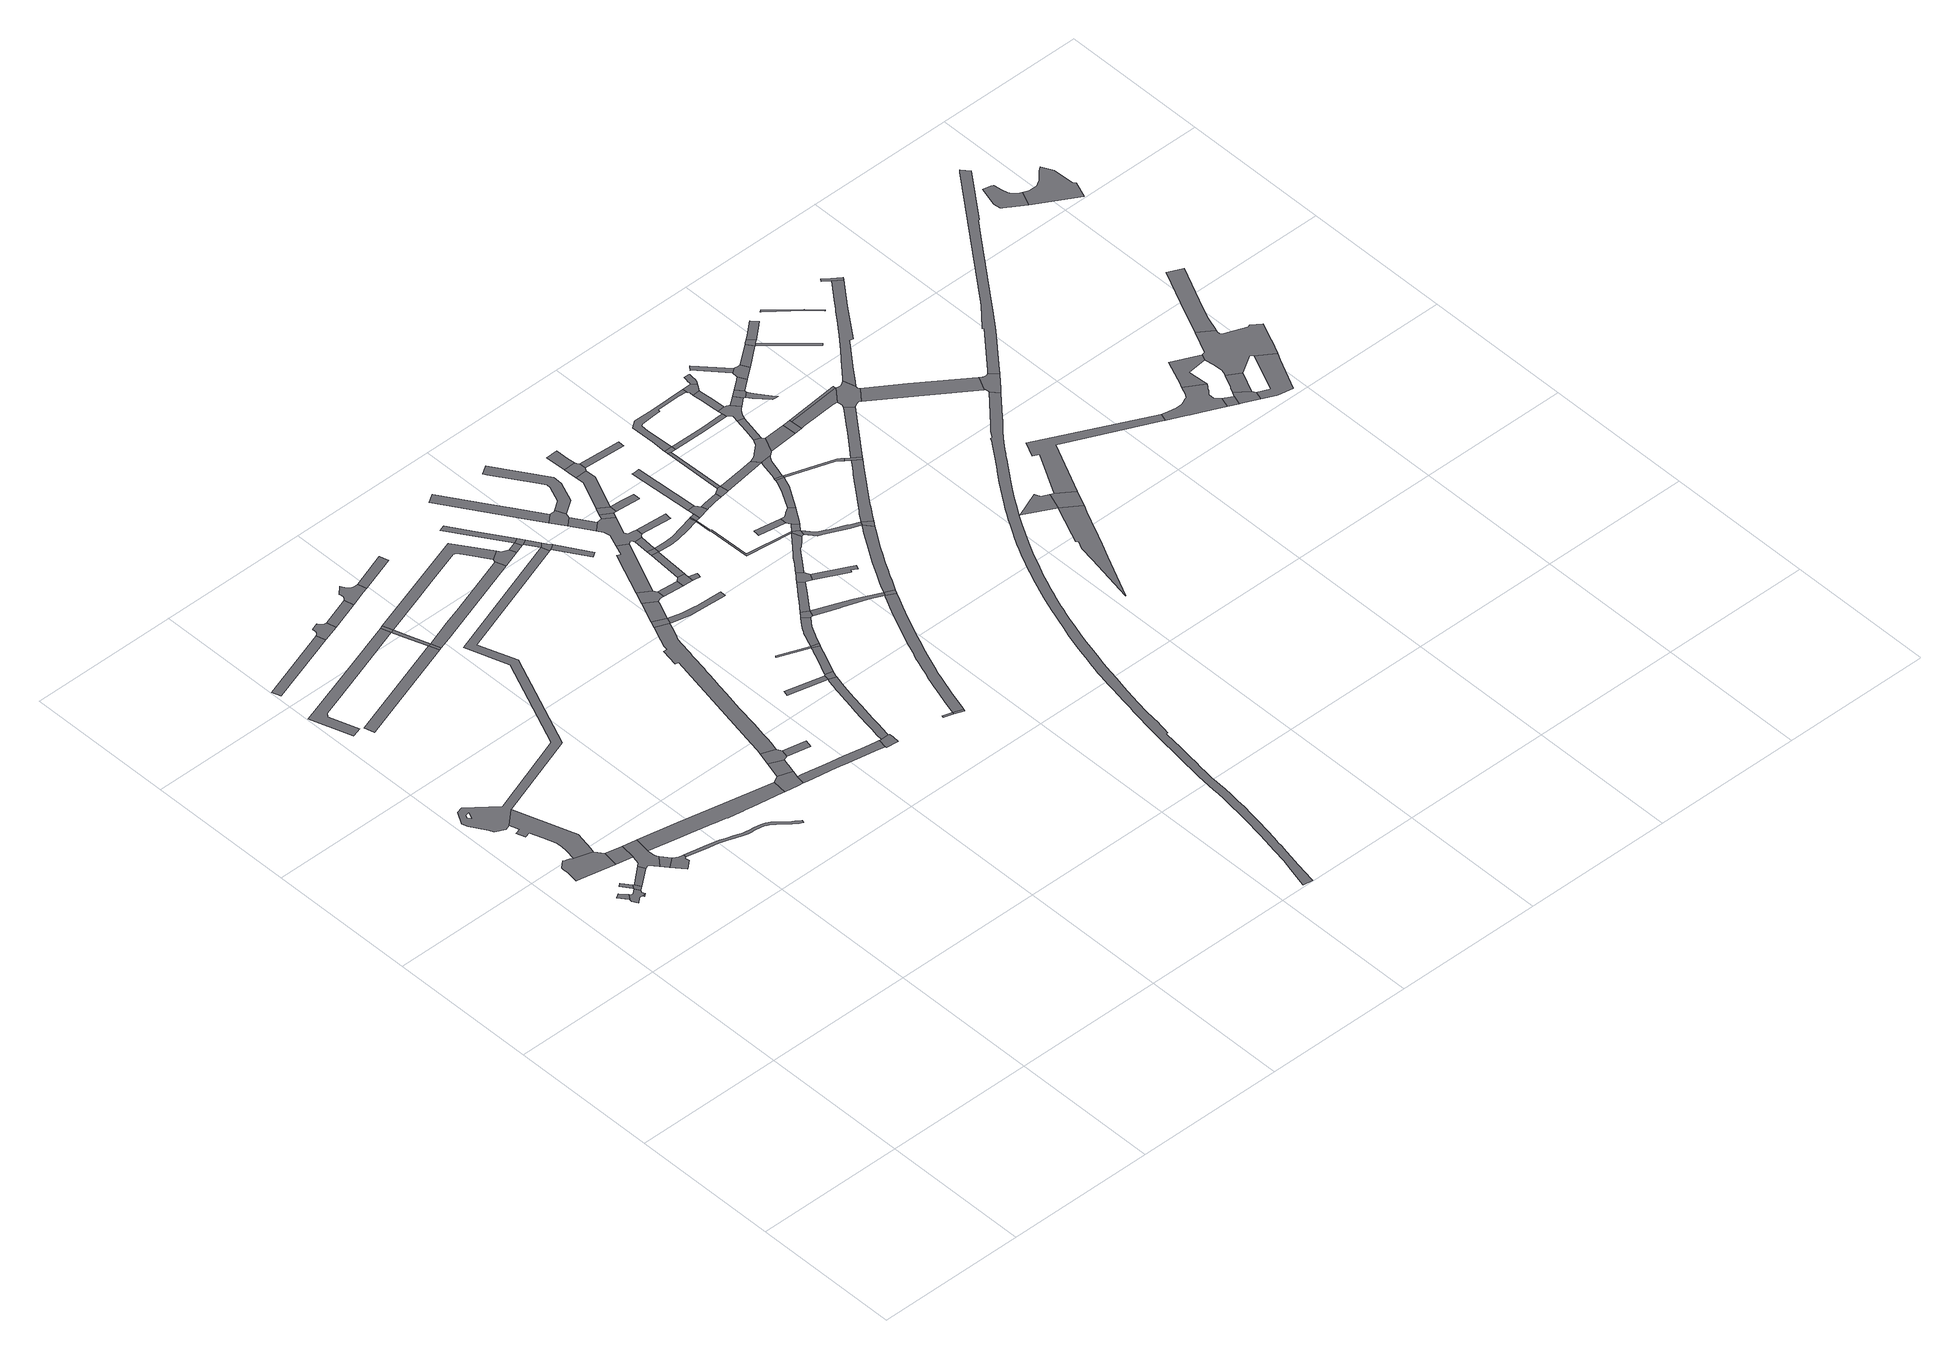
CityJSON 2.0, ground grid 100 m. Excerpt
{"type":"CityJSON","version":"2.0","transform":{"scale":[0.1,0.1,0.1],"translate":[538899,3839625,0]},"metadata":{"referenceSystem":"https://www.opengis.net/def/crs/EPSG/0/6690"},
"CityObjects":{
"road1":{"type":"Road","geometry":[{"type":"MultiSurface","lod":"1","boundaries":[[[0,1,2,3]]]}]},
"road2":{"type":"Road","geometry":[{"type":"MultiSurface","lod":"1","boundaries":[[[4,5,6,3,2,7,8,9,10,11,12,13,14]]]}]},
"road3":{"type":"Road","geometry":[{"type":"MultiSurface","lod":"1","boundaries":[[[15,12,11]]]}]},
"road4":{"type":"Road","geometry":[{"type":"MultiSurface","lod":"1","boundaries":[[[16,17,18,19]]]}]},
"road5":{"type":"Road","geometry":[{"type":"MultiSurface","lod":"1","boundaries":[[[19,18,4,14,20,21]]]}]},
"road6":{"type":"Road","geometry":[{"type":"MultiSurface","lod":"1","boundaries":[[[22,23,24,25,26,27,28,29,30,31,32,33,34,35,36,37]]]}]},
"road7":{"type":"Road","attributes":{"RoadStructureAttribute.sectionType":"1"},"geometry":[{"type":"MultiSurface","lod":"1","boundaries":[[[38,39,21,20,40]]]}]},
"road8":{"type":"Road","geometry":[{"type":"MultiSurface","lod":"1","boundaries":[[[41,42,43,44,45,46,47,48,49,50,51,52,53,37,36]]]}]},
"road9":{"type":"Road","attributes":{"RoadStructureAttribute.sectionType":"1"},"geometry":[{"type":"MultiSurface","lod":"1","boundaries":[[[35,34,54,55]]]}]},
"road10":{"type":"Road","geometry":[{"type":"MultiSurface","lod":"1","boundaries":[[[55,54,56,38,40,57,58,59,60,61,62,63,64]]]}]},
"road11":{"type":"Road","attributes":{"RoadStructureAttribute.sectionType":"1"},"geometry":[{"type":"MultiSurface","lod":"1","boundaries":[[[59,58,65,66]]]}]},
"road12":{"type":"Road","geometry":[{"type":"MultiSurface","lod":"1","boundaries":[[[67,68,66,65,69,70,71,72,73,74]]]}]},
"road13":{"type":"Road","attributes":{"RoadStructureAttribute.sectionType":"1"},"geometry":[{"type":"MultiSurface","lod":"1","boundaries":[[[75,76,77,78,79]]]}]},
"road14":{"type":"Road","attributes":{"RoadStructureAttribute.sectionType":"1"},"geometry":[{"type":"MultiSurface","lod":"1","boundaries":[[[80,81,82,83,84,85,86,87,88,89,90,91,92,93,94,95,96,97,98,74,73,99,100,101,102,103,104,105,106,107,108,109,110,111,112,113,114,115,116,117,118]]]}]},
"road15":{"type":"Road","geometry":[{"type":"MultiSurface","lod":"1","boundaries":[[[119,120,121,122,123,124,125,126,127,128,129]]]}]},
"road16":{"type":"Road","attributes":{"RoadStructureAttribute.sectionType":"1"},"geometry":[{"type":"MultiSurface","lod":"1","boundaries":[[[130,131,64,63,132,133,134,135,136,137,138,139,140,141,142,143,144,145]]]}]},
"road17":{"type":"Road","geometry":[{"type":"MultiSurface","lod":"1","boundaries":[[[146,147,148,149,150,151]]]}]},
"road18":{"type":"Road","geometry":[{"type":"MultiSurface","lod":"1","boundaries":[[[152,153,154,155,156,157,158,159,75,79,160,161]]]}]},
"road19":{"type":"Road","attributes":{"RoadStructureAttribute.sectionType":"1"},"geometry":[{"type":"MultiSurface","lod":"1","boundaries":[[[162,163,45,44,164,165,166,167,168,169,170,171,172,173,174,175,176,177],[178,179,180,181,182,183,184,185,186,187]]]}]},
"road20":{"type":"Road","attributes":{"RoadStructureAttribute.sectionType":"1"},"geometry":[{"type":"MultiSurface","lod":"1","boundaries":[[[188,161,160,189,190]]]}]},
"road21":{"type":"Road","geometry":[{"type":"MultiSurface","lod":"1","boundaries":[[[191,119,129,192]]]}]},
"road22":{"type":"Road","geometry":[{"type":"MultiSurface","lod":"1","boundaries":[[[193,192,129,194,146,195]]]}]},
"road23":{"type":"Road","geometry":[{"type":"MultiSurface","lod":"1","boundaries":[[[195,146,151,196]]]}]},
"road24":{"type":"Road","geometry":[{"type":"MultiSurface","lod":"1","boundaries":[[[197,145,144,198,199,200,201,202,203]]]}]},
"road25":{"type":"Road","attributes":{"RoadStructureAttribute.sectionType":"1"},"geometry":[{"type":"MultiSurface","lod":"1","boundaries":[[[204,197,203,205,206,207,208,209,210,211]]]}]},
"road26":{"type":"Road","geometry":[{"type":"MultiSurface","lod":"1","boundaries":[[[212,213,214,215,216,217,218,219,220,188,190,221,222,223]]]}]},
"road27":{"type":"Road","geometry":[{"type":"MultiSurface","lod":"1","boundaries":[[[224,204,211,225,226,227]]]}]},
"road28":{"type":"Road","geometry":[{"type":"MultiSurface","lod":"1","boundaries":[[[228,229,226,225]]]}]},
"road29":{"type":"Road","attributes":{"RoadStructureAttribute.sectionType":"1"},"geometry":[{"type":"MultiSurface","lod":"1","boundaries":[[[230,231,232,233,234,235,236,237,200,199,238,239,240,241,242,243,244,245,246,247,248]]]}]},
"road30":{"type":"Road","attributes":{"RoadStructureAttribute.sectionType":"1"},"geometry":[{"type":"MultiSurface","lod":"1","boundaries":[[[249,223,222,250]]]}]},
"road31":{"type":"Road","geometry":[{"type":"MultiSurface","lod":"1","boundaries":[[[251,252,253,195,196,254,255,256]]]}]},
"road32":{"type":"Road","geometry":[{"type":"MultiSurface","lod":"1","boundaries":[[[257,258,259,260,191,192,261,262,263,264,265,266,267]]]}]},
"road33":{"type":"Road","attributes":{"RoadStructureAttribute.sectionType":"1"},"geometry":[{"type":"MultiSurface","lod":"1","boundaries":[[[268,269,270,271,272,273,274,275,276,277,224,227,278,279,280,281,282,283,284,285,286,287,288,289,290,291,292,293,294,295,296,297,298,299,300,301,302,303,304,305,306,307,308,309]]]}]},
"road34":{"type":"Road","geometry":[{"type":"MultiSurface","lod":"1","boundaries":[[[248,247,310,311,312,313,314,315,316]]]}]},
"road35":{"type":"Road","attributes":{"RoadStructureAttribute.sectionType":"1"},"geometry":[{"type":"MultiSurface","lod":"1","boundaries":[[[317,318,319,320,321,322,323,324,325,326,327,328,329,330,331,332,333,316,315,334,335,336,337,338,339,340,341,342,343,344]]]}]},
"road36":{"type":"Road","attributes":{"RoadStructureAttribute.sectionType":"1"},"geometry":[{"type":"MultiSurface","lod":"1","boundaries":[[[345,346,347,348,349]]]}]},
"road37":{"type":"Road","geometry":[{"type":"MultiSurface","lod":"1","boundaries":[[[350,268,309,351,352]]]}]},
"road38":{"type":"Road","geometry":[{"type":"MultiSurface","lod":"1","boundaries":[[[353,267,266,251,256,354,355]]]}]},
"road39":{"type":"Road","attributes":{"RoadStructureAttribute.sectionType":"1"},"geometry":[{"type":"MultiSurface","lod":"1","boundaries":[[[356,357,350,352,358,359,360,361]]]}]},
"road40":{"type":"Road","geometry":[{"type":"MultiSurface","lod":"1","boundaries":[[[362,363,349,348,317,344,364,365,366]]]}]},
"road41":{"type":"Road","geometry":[{"type":"MultiSurface","lod":"1","boundaries":[[[367,368,369,370,371,372]]]}]},
"road42":{"type":"Road","geometry":[{"type":"MultiSurface","lod":"1","boundaries":[[[371,355,354,373]]]}]},
"road43":{"type":"Road","geometry":[{"type":"MultiSurface","lod":"1","boundaries":[[[374,356,361,375,376,377,378,379,380]]]}]},
"road44":{"type":"Road","geometry":[{"type":"MultiSurface","lod":"1","boundaries":[[[381,382,383,384,385]]]}]},
"road45":{"type":"Road","geometry":[{"type":"MultiSurface","lod":"1","boundaries":[[[386,387,388,389,390]]]}]},
"road46":{"type":"Road","geometry":[{"type":"MultiSurface","lod":"1","boundaries":[[[372,371,373,391,392]]]}]},
"road47":{"type":"Road","attributes":{"RoadStructureAttribute.sectionType":"1"},"geometry":[{"type":"MultiSurface","lod":"1","boundaries":[[[389,393,394,395,396,397,398,399,362,366,400,401,402,403]]]}]},
"road48":{"type":"Road","geometry":[{"type":"MultiSurface","lod":"1","boundaries":[[[404,392,391,405,168,406]]]}]},
"road49":{"type":"Road","attributes":{"RoadStructureAttribute.sectionType":"1"},"geometry":[{"type":"MultiSurface","lod":"1","boundaries":[[[407,408,409,410,411,412,413,414,415,416,352,351]]]}]},
"road50":{"type":"Road","geometry":[{"type":"MultiSurface","lod":"1","boundaries":[[[385,384,417,418]]]}]},
"road51":{"type":"Road","geometry":[{"type":"MultiSurface","lod":"1","boundaries":[[[419,406,168,167,420,421]]]}]},
"road52":{"type":"Road","geometry":[{"type":"MultiSurface","lod":"1","boundaries":[[[422,423,421,420]]]}]},
"road53":{"type":"Road","attributes":{"RoadStructureAttribute.sectionType":"1"},"geometry":[{"type":"MultiSurface","lod":"1","boundaries":[[[378,377,424,425]]]}]},
"road54":{"type":"Road","geometry":[{"type":"MultiSurface","lod":"1","boundaries":[[[390,389,403,426]]]}]},
"road55":{"type":"Road","attributes":{"RoadStructureAttribute.sectionType":"1"},"geometry":[{"type":"MultiSurface","lod":"1","boundaries":[[[427,428,429,430,374,380,431]]]}]},
"road56":{"type":"Road","attributes":{"RoadStructureAttribute.sectionType":"1"},"geometry":[{"type":"MultiSurface","lod":"1","boundaries":[[[432,433,434,435,436,437,438,439,440,441]]]}]},
"road57":{"type":"Road","attributes":{"RoadStructureAttribute.sectionType":"1"},"geometry":[{"type":"MultiSurface","lod":"1","boundaries":[[[442,443,444,445,446,447,448,449,390,426,450,451,452,453,454,455,456]]]}]},
"road58":{"type":"Road","attributes":{"RoadStructureAttribute.sectionType":"1"},"geometry":[{"type":"MultiSurface","lod":"1","boundaries":[[[457,425,424,458,459,460,461]]]}]},
"road59":{"type":"Road","geometry":[{"type":"MultiSurface","lod":"1","boundaries":[[[462,463,464,465,466,467,468,460,459]]]}]},
"road60":{"type":"Road","attributes":{"RoadStructureAttribute.sectionType":"1"},"geometry":[{"type":"MultiSurface","lod":"1","boundaries":[[[469,457,461,470,471]]]}]},
"road61":{"type":"Road","geometry":[{"type":"MultiSurface","lod":"1","boundaries":[[[472,473,441,440,474,475,476]]]}]},
"road62":{"type":"Road","geometry":[{"type":"MultiSurface","lod":"1","boundaries":[[[477,478,442,456,479,480,481]]]}]},
"road63":{"type":"Road","attributes":{"RoadStructureAttribute.sectionType":"1"},"geometry":[{"type":"MultiSurface","lod":"1","boundaries":[[[475,474,482,483]]]}]},
"road64":{"type":"Road","geometry":[{"type":"MultiSurface","lod":"1","boundaries":[[[484,469,471,485]]]}]},
"road65":{"type":"Road","attributes":{"RoadStructureAttribute.sectionType":"1"},"geometry":[{"type":"MultiSurface","lod":"1","boundaries":[[[486,484,485,487,488,489]]]}]},
"road66":{"type":"Road","geometry":[{"type":"MultiSurface","lod":"1","boundaries":[[[490,483,482,491,492,427,431,493,494,486,489,495,496,497,498,499,500,501,502,503]]]}]},
"road67":{"type":"Road","attributes":{"RoadStructureAttribute.sectionType":"1"},"geometry":[{"type":"MultiSurface","lod":"1","boundaries":[[[504,505,506,507,508,509,510,511,512,513,514,515,516,517,518,519,520,521,522,523,524,525,526,527,528,529,530,531,385,418,532,533,534,535,536,537,538,539,540,541,542,543,544,545,546,547,548,549,550,551,552,553,554]]]}]},
"road68":{"type":"Road","attributes":{"RoadStructureAttribute.sectionType":"1"},"geometry":[{"type":"MultiSurface","lod":"1","boundaries":[[[555,556,557,558,559,560,477,481,561,562,563,564,565]]]}]},
"road69":{"type":"Road","attributes":{"RoadStructureAttribute.sectionType":"1"},"geometry":[{"type":"MultiSurface","lod":"1","boundaries":[[[566,490,503,567]]]}]},
"road70":{"type":"Road","attributes":{"RoadStructureAttribute.sectionType":"1"},"geometry":[{"type":"MultiSurface","lod":"1","boundaries":[[[568,569,570,571,572,573,574,575,576,577,578,472,476]]]}]},
"road71":{"type":"Road","geometry":[{"type":"MultiSurface","lod":"1","boundaries":[[[579,566,567,580,581]]]}]},
"road72":{"type":"Road","attributes":{"RoadStructureAttribute.sectionType":"1"},"geometry":[{"type":"MultiSurface","lod":"1","boundaries":[[[582,583,584,585,586,587,485,471,588,589,590,591,592,593,594]]]}]},
"road73":{"type":"Road","attributes":{"RoadStructureAttribute.sectionType":"1"},"geometry":[{"type":"MultiSurface","lod":"1","boundaries":[[[595,596,597,481,480,598,599,600,601,602,603,504,604]]]}]},
"road74":{"type":"Road","geometry":[{"type":"MultiSurface","lod":"1","boundaries":[[[605,606,607,499,498]]]}]},
"road75":{"type":"Road","geometry":[{"type":"MultiSurface","lod":"1","boundaries":[[[608,609,610,555,565,611,612,613,614]]]}]},
"road76":{"type":"Road","attributes":{"RoadStructureAttribute.sectionType":"1"},"geometry":[{"type":"MultiSurface","lod":"1","boundaries":[[[615,616,617,618,619,620,579,581]]]}]},
"road77":{"type":"Road","geometry":[{"type":"MultiSurface","lod":"1","boundaries":[[[621,622,623,624,625,626,581,580]]]}]},
"road78":{"type":"Road","geometry":[{"type":"MultiSurface","lod":"1","boundaries":[[[627,582,594,628]]]}]},
"road79":{"type":"Road","attributes":{"RoadStructureAttribute.sectionType":"1"},"geometry":[{"type":"MultiSurface","lod":"1","boundaries":[[[629,630,627,628,631,632]]]}]},
"road80":{"type":"Road","geometry":[{"type":"MultiSurface","lod":"1","boundaries":[[[633,634,635,636,619,618,637,638,639]]]}]},
"road81":{"type":"Road","attributes":{"RoadStructureAttribute.sectionType":"1"},"geometry":[{"type":"MultiSurface","lod":"1","boundaries":[[[640,641,642,643,644,645,646,647,613,612]]]}]},
"road82":{"type":"Road","geometry":[{"type":"MultiSurface","lod":"1","boundaries":[[[604,504,554,648]]]}]},
"road83":{"type":"Road","attributes":{"RoadStructureAttribute.sectionType":"1"},"geometry":[{"type":"MultiSurface","lod":"1","boundaries":[[[649,650,651,635,634]]]}]},
"road84":{"type":"Road","attributes":{"RoadStructureAttribute.sectionType":"1"},"geometry":[{"type":"MultiSurface","lod":"1","boundaries":[[[652,653,654,655,656,657,658,608,614,659,660,661,662,663,664,665,666]]]}]},
"road85":{"type":"Road","geometry":[{"type":"MultiSurface","lod":"1","boundaries":[[[667,668,629,632,669,670]]]}]},
"road86":{"type":"Road","attributes":{"RoadStructureAttribute.sectionType":"1"},"geometry":[{"type":"MultiSurface","lod":"1","boundaries":[[[671,672,673,674,628,594,675,676,677,652,678]]]}]},
"road87":{"type":"Road","attributes":{"RoadStructureAttribute.sectionType":"1"},"geometry":[{"type":"MultiSurface","lod":"1","boundaries":[[[679,680,681,668,667]]]}]},
"road88":{"type":"Road","geometry":[{"type":"MultiSurface","lod":"1","boundaries":[[[682,683,684,685,686,687]]]}]},
"road89":{"type":"Road","attributes":{"RoadStructureAttribute.sectionType":"1"},"geometry":[{"type":"MultiSurface","lod":"1","boundaries":[[[688,689,690,691,670,669,692,693,694,695]]]}]},
"road90":{"type":"Road","attributes":{"RoadStructureAttribute.sectionType":"1"},"geometry":[{"type":"MultiSurface","lod":"1","boundaries":[[[696,697,698,639,638]]]}]},
"road91":{"type":"Road","geometry":[{"type":"MultiSurface","lod":"1","boundaries":[[[678,652,666,699,700,701]]]}]},
"road92":{"type":"Road","attributes":{"RoadStructureAttribute.sectionType":"1"},"geometry":[{"type":"MultiSurface","lod":"1","boundaries":[[[702,678,701,703]]]}]},
"road93":{"type":"Road","attributes":{"RoadStructureAttribute.sectionType":"1"},"geometry":[{"type":"MultiSurface","lod":"1","boundaries":[[[704,705,706,707,708,709,710,711,712,713,714,715,716,717,718,604,648,719,720,721,722,723,724,725,726,727,728,729]]]}]},
"road94":{"type":"Road","geometry":[{"type":"MultiSurface","lod":"1","boundaries":[[[730,731,732,733,688,695,734,735]]]}]},
"road95":{"type":"Road","geometry":[{"type":"MultiSurface","lod":"1","boundaries":[[[736,737,738,739,687,686,702,703,740,741,742,743]]]}]},
"road96":{"type":"Road","attributes":{"RoadStructureAttribute.sectionType":"1"},"geometry":[{"type":"MultiSurface","lod":"1","boundaries":[[[744,745,746,747,748,749,750,751,701,700,752,753,754,755,704,756]]]}]},
"road97":{"type":"Road","attributes":{"RoadStructureAttribute.sectionType":"1"},"geometry":[{"type":"MultiSurface","lod":"1","boundaries":[[[757,758,731,730,759]]]}]},
"road98":{"type":"Road","geometry":[{"type":"MultiSurface","lod":"1","boundaries":[[[760,757,759,761,762]]]}]},
"road99":{"type":"Road","attributes":{"RoadStructureAttribute.sectionType":"1"},"geometry":[{"type":"MultiSurface","lod":"1","boundaries":[[[763,764,765,736,743,766,767,768,769]]]}]},
"road100":{"type":"Road","attributes":{"RoadStructureAttribute.sectionType":"1"},"geometry":[{"type":"MultiSurface","lod":"1","boundaries":[[[770,771,772,773,774,775,776,777,778,779,780,781,782,783,784,785,786,787,788,789,790,791,792,793,794,795,796,797,798,799,800,801,802,803,804,805,806,807,808,809,810,811,812,813,814,815,816,817,818,819,820,821,822,823,824,825,826,827,828,829,830,831,832,833,834,835,836,837,838,839,840,841,842,843,844,845,846,847,848,849,850,851,852,853,854,855,856,857,858,859,860,861,862,863,864,865,866,867,868,869,870,871,872,873,874,875,876,877,878,879,880,881,882,883,884,885,886,887,888,889,890,891,892,893,894,895,896,897,898,899,900,901,902,903,904,905,906,907,908,909,910,911,912,913,914,915,916,917,918,919,920,921,922,923,924,925,926,927,928,929,930,931,932,933,934]]]}]},
"road101":{"type":"Road","attributes":{"RoadStructureAttribute.sectionType":"1"},"geometry":[{"type":"MultiSurface","lod":"1","boundaries":[[[935,936,937,730,735,938]]]}]},
"road102":{"type":"Road","geometry":[{"type":"MultiSurface","lod":"1","boundaries":[[[756,704,729,939,940]]]}]},
"road103":{"type":"Road","geometry":[{"type":"MultiSurface","lod":"1","boundaries":[[[941,763,769,942]]]}]},
"road104":{"type":"Road","attributes":{"RoadStructureAttribute.sectionType":"1"},"geometry":[{"type":"MultiSurface","lod":"1","boundaries":[[[943,944,945,946,947,948,949,950,951,938,952,953,954,941,942]]]}]},
"road105":{"type":"Road","attributes":{"RoadStructureAttribute.sectionType":"1"},"geometry":[{"type":"MultiSurface","lod":"1","boundaries":[[[955,956,762,761,957,958]]]}]},
"road106":{"type":"Road","attributes":{"RoadStructureAttribute.sectionType":"1"},"geometry":[{"type":"MultiSurface","lod":"1","boundaries":[[[959,960,961,962,963,760,762,964,965,966,967,968,969,970,971,972,973]]]}]},
"road107":{"type":"Road","geometry":[{"type":"MultiSurface","lod":"1","boundaries":[[[974,975,976,977,978,979,980,981,935,938,951,982,983,984,985]]]}]},
"road108":{"type":"Road","attributes":{"RoadStructureAttribute.sectionType":"1"},"geometry":[{"type":"MultiSurface","lod":"1","boundaries":[[[986,987,988,989,990,991,992,993,994,940,939,995,996,997,998,999,1000]]]}]},
"road109":{"type":"Road","attributes":{"RoadStructureAttribute.sectionType":"1"},"geometry":[{"type":"MultiSurface","lod":"1","boundaries":[[[1001,1002,1003,942,769,1004,1005,1006,1007]]]}]},
"road110":{"type":"Road","attributes":{"RoadStructureAttribute.sectionType":"1"},"geometry":[{"type":"MultiSurface","lod":"1","boundaries":[[[1008,1009,974,985,1010,1011]]]}]},
"road111":{"type":"Road","attributes":{"RoadStructureAttribute.sectionType":"1"},"geometry":[{"type":"MultiSurface","lod":"1","boundaries":[[[1012,984,983,1013]]]}]},
"road112":{"type":"Road","geometry":[{"type":"MultiSurface","lod":"1","boundaries":[[[1014,1015,1016,1017,1018,955,958,1019,1020,1021,1022,1008,1011,1023,1024,1025,1026,1027,1028,1029,1030]]]}]},
"road113":{"type":"Road","geometry":[{"type":"MultiSurface","lod":"1","boundaries":[[[1007,1006,1031,986,1000,1032,1033]]]}]},
"road114":{"type":"Road","attributes":{"RoadStructureAttribute.sectionType":"1"},"geometry":[{"type":"MultiSurface","lod":"1","boundaries":[[[1034,1035,1036,1037,1038,1017,1016]]]}]},
"road115":{"type":"Road","geometry":[{"type":"MultiSurface","lod":"1","boundaries":[[[1039,959,973,1040,1041,1042,1036,1035,1043,1044]]]}]},
"road116":{"type":"Road","geometry":[{"type":"MultiSurface","lod":"1","boundaries":[[[1045,1012,1013,1046,1047]]]}]},
"road117":{"type":"Road","attributes":{"RoadStructureAttribute.sectionType":"1"},"geometry":[{"type":"MultiSurface","lod":"1","boundaries":[[[1048,1049,1050,1051,1052,1053,1054,1055,1056,1057,1058,1059,1060,1061]]]}]},
"road118":{"type":"Road","attributes":{"RoadStructureAttribute.sectionType":"1"},"geometry":[{"type":"MultiSurface","lod":"1","boundaries":[[[1062,1030,1029,1063,1064]]]}]},
"road119":{"type":"Road","attributes":{"RoadStructureAttribute.sectionType":"1"},"geometry":[{"type":"MultiSurface","lod":"1","boundaries":[[[1065,1066,1067,1068,1069,1070,1039,1044,1071,1072,1073,1074,1075,1076]]]}]},
"road120":{"type":"Road","geometry":[{"type":"MultiSurface","lod":"1","boundaries":[[[1077,1078,1062,1064,1079,1080,1081]]]}]},
"road121":{"type":"Road","attributes":{"RoadStructureAttribute.sectionType":"1"},"geometry":[{"type":"MultiSurface","lod":"1","boundaries":[[[1082,1083,1084,1048,1085]]]}]},
"road122":{"type":"Road","geometry":[{"type":"MultiSurface","lod":"1","boundaries":[[[1086,1087,1088,1089,1090,1091,1092,1093,1080,1079]]]}]},
"road123":{"type":"Road","attributes":{"RoadStructureAttribute.sectionType":"1"},"geometry":[{"type":"MultiSurface","lod":"1","boundaries":[[[1094,1095,1096,1097,1098,1099,1100,1033,1032,1101]]]}]},
"road124":{"type":"Road","attributes":{"RoadStructureAttribute.sectionType":"1"},"geometry":[{"type":"MultiSurface","lod":"1","boundaries":[[[1102,1103,1077,1081,1104,1105]]]}]},
"road125":{"type":"Road","attributes":{"RoadStructureAttribute.sectionType":"1"},"geometry":[{"type":"MultiSurface","lod":"1","boundaries":[[[1106,1107,1108,1109,1110]]]}]},
"road126":{"type":"Road","attributes":{"RoadStructureAttribute.sectionType":"7"},"geometry":[{"type":"MultiSurface","lod":"1","boundaries":[[[1111,1112,1047,1046,1113,1114,1115,1116,1117,1118,1119]]]}]},
"road127":{"type":"Road","geometry":[{"type":"MultiSurface","lod":"1","boundaries":[[[1120,1121,1122,1045,1047]]]}]},
"road128":{"type":"Road","geometry":[{"type":"MultiSurface","lod":"1","boundaries":[[[1123,1124,1125,1110,1109,1126,1102,1105,1127,1128,1129]]]}]},
"road129":{"type":"Road","geometry":[{"type":"MultiSurface","lod":"1","boundaries":[[[1085,1048,1061,1130,1131]]]}]},
"road130":{"type":"Road","attributes":{"RoadStructureAttribute.sectionType":"1"},"geometry":[{"type":"MultiSurface","lod":"1","boundaries":[[[1132,1129,1128,1133,1134,1135]]]}]},
"road131":{"type":"Road","geometry":[{"type":"MultiSurface","lod":"1","boundaries":[[[1136,1137,1138,1139,1140,1111,1119,1141,1142,1143,1144,1145,1146,1094,1101,1147,1148,1149,1150,1151,1152,1153,1154,1155,1156,1157,1158,1159,1160,1161]]]}]},
"road132":{"type":"Road","geometry":[{"type":"MultiSurface","lod":"1","boundaries":[[[1162,1163,1164,1132,1135,1165,1166,1167,1168]]]}]},
"road133":{"type":"Road","attributes":{"RoadStructureAttribute.sectionType":"1"},"geometry":[{"type":"MultiSurface","lod":"1","boundaries":[[[1169,1170,1162,1168,1171,1172]]]}]},
"road134":{"type":"Road","attributes":{"RoadStructureAttribute.sectionType":"1"},"geometry":[{"type":"MultiSurface","lod":"1","boundaries":[[[1173,1174,1166,1165]]]}]},
"road135":{"type":"Road","attributes":{"RoadStructureAttribute.sectionType":"7"},"geometry":[{"type":"MultiSurface","lod":"1","boundaries":[[[1175,1176,1177,1155,1154,1178,1179,1180,1181]]]}]},
"road136":{"type":"Road","attributes":{"RoadStructureAttribute.sectionType":"1"},"geometry":[{"type":"MultiSurface","lod":"1","boundaries":[[[1182,1183,1184,1131,1130,1185,1186,1187,1188]]]}]},
"road137":{"type":"Road","attributes":{"RoadStructureAttribute.sectionType":"1"},"geometry":[{"type":"MultiSurface","lod":"1","boundaries":[[[1189,1190,1191,1192,1193,1194,1195,1196,1197,1198,1199,1200,1201,1202,1203,1204,1205,1136,1161,1206,1207,1208,1209,1210,1211,1212,1213,1214]]]}]},
"road138":{"type":"Road","attributes":{"RoadStructureAttribute.sectionType":"1"},"geometry":[{"type":"MultiSurface","lod":"1","boundaries":[[[1215,1216,1217,1218,1219,1220,1221,1222,1223]]]}]},
"road139":{"type":"Road","geometry":[{"type":"MultiSurface","lod":"1","boundaries":[[[1224,1225,1226,1227,1181,1180,1228,1229,1230,1231,770,934,1232,1233,1234,1235]]]}]},
"road140":{"type":"Road","geometry":[{"type":"MultiSurface","lod":"1","boundaries":[[[1236,1237,1238,1189,1214,1239,1240]]]}]},
"road141":{"type":"Road","geometry":[{"type":"MultiSurface","lod":"1","boundaries":[[[1241,1242,1243,1244,1245,1246,1247,1248,1249,1188,1187,1250,1251,1252,1253,1254,1255,1256,1257,1258,1259,1260,1261,1262,1263]]]}]},
"road142":{"type":"Road","attributes":{"RoadStructureAttribute.sectionType":"1"},"geometry":[{"type":"MultiSurface","lod":"1","boundaries":[[[1254,1253,1264,1265]]]}]},
"road143":{"type":"Road","geometry":[{"type":"MultiSurface","lod":"1","boundaries":[[[1266,1265,1264,1267,1268,1269,1270]]]}]},
"road144":{"type":"Road","attributes":{"RoadStructureAttribute.sectionType":"1"},"geometry":[{"type":"MultiSurface","lod":"1","boundaries":[[[1271,1272,1273,1274,1275,1241,1263,1276,1277,1278,1279,1280]]]}]},
"road145":{"type":"Road","attributes":{"RoadStructureAttribute.sectionType":"1"},"geometry":[{"type":"MultiSurface","lod":"1","boundaries":[[[1281,1282,1283,1284,1266,1270,1285,1286,1287]]]}]},
"road146":{"type":"Road","attributes":{"RoadStructureAttribute.sectionType":"1"},"geometry":[{"type":"MultiSurface","lod":"1","boundaries":[[[1288,1289,1290,1291,1292,1293,1294,1295,1296,1235,1234,1297,1298,1299,1300,1301,1302,1303,1304,1305]]]}]},
"road147":{"type":"Road","attributes":{"RoadStructureAttribute.sectionType":"1"},"geometry":[{"type":"MultiSurface","lod":"1","boundaries":[[[1306,1307,1308,1309,1310,1269,1268,1311,1312,1313,1314,1315]]]}]},
"road148":{"type":"Road","geometry":[{"type":"MultiSurface","lod":"1","boundaries":[[[1316,1317,1318,1280,1279,1319,1320,1321,1322,1323,1281,1287,1324,1325,1326,1306,1315,1327,1328,1329,1330,1331,1332,1333,1334,1335,1336,1337]]]}]},
"road149":{"type":"Road","attributes":{"RoadStructureAttribute.sectionType":"1"},"geometry":[{"type":"MultiSurface","lod":"1","boundaries":[[[1338,1339,1316,1337,1340,1341,1342,1343,1344]]]}]},
"road150":{"type":"Road","geometry":[{"type":"MultiSurface","lod":"1","boundaries":[[[1345,1346,1347,1348,1349,1350,1351,1352,1353,1354,1355,1356,1357,1358,1359,1360,1361,1362,1363]]]}]},
"road151":{"type":"Road","geometry":[{"type":"MultiSurface","lod":"1","boundaries":[[[1364,1365,1366,1367,1368,1369,1370,1371,1363,1362,1372,1373,1374,1375]]]}]}
},
"vertices":[
[299,2603,0],[272,2588,0],[318,2528,0],[340,2559,0],
[395,2575,0],[362,2549,0],[347,2551,0],[313,2508,0],[333,2472,0],[360,2494,0],[373,2501,0],[388,2497,0],[413,2504,0],[405,2522,0],[412,2539,0],
[395,2487,0],
[366,2661,0],[346,2645,0],[393,2582,0],[411,2603,0],
[440,2561,0],[420,2597,0],
[298,3002,0],[279,3008,0],[263,3010,0],[257,3019,0],[215,2979,0],[211,2965,0],[211,2947,0],[213,2931,0],[201,2847,0],[220,2843,0],[223,2842,0],[231,2840,0],[456,2794,0],[471,2900,0],[436,2955,0],[316,2989,0],
[534,2695,0],[428,2604,0],[559,2653,0],
[443,2986,0],[471,3118,0],[443,3198,0],[336,3528,0],[237,3438,0],[258,3375,0],[222,3364,0],[242,3305,0],[277,3317,0],[305,3231,0],[331,3151,0],[336,3110,0],[332,3063,0],
[571,2771,0],[585,2877,0],
[558,2716,0],[584,2661,0],[625,2611,0],[679,2675,0],[672,2687,0],[667,2702,0],[665,2721,0],[665,2751,0],[680,2859,0],
[662,2565,0],[724,2616,0],
[761,2594,0],[745,2600,0],[727,2486,0],[782,2531,0],[777,2552,0],[777,2561,0],[787,2567,0],[791,2586,0],
[512,5325,0],[8,5157,0],[28,5097,0],[398,5219,0],[527,5262,0],
[1455,2349,0],[1440,2361,0],[1427,2371,0],[1358,2429,0],[1336,2447,0],[1309,2462,0],[1290,2469,0],[1266,2475,0],[1230,2481,0],[1204,2483,0],[1179,2486,0],[1172,2488,0],[1145,2495,0],[1140,2497,0],[1107,2509,0],[1057,2525,0],[1021,2538,0],[985,2546,0],[942,2556,0],[938,2536,0],[1004,2521,0],[1016,2519,0],[1051,2506,0],[1101,2490,0],[1139,2476,0],[1166,2469,0],[1175,2466,0],[1203,2463,0],[1227,2461,0],[1262,2455,0],[1284,2450,0],[1301,2444,0],[1324,2430,0],[1345,2414,0],[1414,2356,0],[1436,2339,0],[1444,2332,0],[1467,2320,0],[1473,2339,0],
[820,5123,0],[443,4998,0],[105,4886,0],[9,4854,0],[101,4576,0],[167,4598,0],[103,4793,0],[119,4817,0],[253,4861,0],[467,4932,0],[842,5057,0],
[1247,2743,0],[949,2805,0],[875,2706,0],[941,2692,0],[1100,2660,0],[1101,2660,0],[1170,2646,0],[1169,2644,0],[1184,2639,0],[1227,2632,0],[1286,2622,0],[1298,2620,0],[1344,2612,0],[1552,2580,0],[1563,2578,0],[1573,2674,0],
[918,4829,0],[461,4676,0],[191,4586,0],[206,4517,0],[433,4593,0],[940,4763,0],
[614,5366,0],[600,5372,0],[590,5382,0],[582,5396,0],[533,5377,0],[534,5361,0],[532,5349,0],[524,5334,0],[642,5301,0],[628,5365,0],
[137,3456,0],[201,3426,0],[920,3731,0],[1207,4401,0],[1123,4652,0],[1954,4937,0],[1936,4989,0],[1053,4686,0],[1148,4403,0],[879,3775,0],[318,3580,0],[139,3727,0],[99,3714,0],[49,3630,0],[63,3591,0],[125,3485,0],[127,3637,0],[121,3624,0],[108,3646,0],[110,3650,0],[112,3654,0],[116,3664,0],[128,3667,0],[137,3669,0],[141,3669,0],[129,3642,0],
[826,5430,0],[659,5307,0],[841,5368,0],
[839,5129,0],[861,5063,0],
[899,4949,0],[880,4942,0],[937,4836,0],
[959,4769,0],
[1619,2701,0],[1657,2564,0],[1688,2560,0],[1699,2621,0],[1702,2629,0],[1706,2643,0],[1714,2669,0],
[1649,2810,0],[1724,2710,0],[1726,2717,0],[1731,2735,0],[1732,2737,0],[1733,2742,0],[1735,2749,0],[1741,2772,0],
[954,5473,0],[940,5475,0],[926,5482,0],[902,5510,0],[887,5533,0],[840,5488,0],[844,5471,0],[843,5454,0],[838,5441,0],[952,5406,0],[986,5417,0],[973,5477,0],
[1674,2901,0],[1771,2784,0],[1783,2833,0],[1766,2864,0],
[1927,2752,0],[1936,2801,0],
[2227,2524,0],[2178,2533,0],[2126,2543,0],[2008,2564,0],[1892,2586,0],[1821,2598,0],[1805,2601,0],[1731,2616,0],[1714,2555,0],[1758,2547,0],[1809,2540,0],[1872,2528,0],[1931,2517,0],[1988,2507,0],[2046,2496,0],[2098,2486,0],[2165,2474,0],[2231,2461,0],[2241,2521,0],
[1218,5560,0],[1237,5500,0],
[1668,5081,0],[1252,4941,0],[1122,4898,0],[1041,4797,0],[1248,4866,0],[1690,5014,0],
[1640,5280,0],[1578,5374,0],[1308,5285,0],[1084,5211,0],[1147,5158,0],[1289,5205,0],[1536,5287,0],[1556,5281,0],[1579,5246,0],[1673,5104,0],[1732,5143,0],
[1952,4072,0],[1907,3970,0],[1887,3924,0],[1880,3889,0],[1856,3892,0],[1834,3772,0],[1855,3767,0],[1753,3268,0],[1697,2999,0],[1684,2936,0],[1768,2872,0],[1784,2930,0],[1789,2961,0],[1797,3000,0],[1805,3040,0],[1818,3104,0],[1847,3256,0],[1861,3325,0],[1868,3353,0],[1878,3405,0],[1889,3459,0],[1899,3506,0],[1901,3514,0],[1915,3582,0],[1919,3606,0],[1925,3631,0],[1937,3687,0],[1937,3689,0],[1945,3725,0],[1950,3754,0],[1953,3767,0],[1955,3775,0],[1964,3819,0],[1968,3842,0],[1974,3871,0],[1980,3904,0],[1981,3906,0],[1991,3927,0],[2010,3970,0],[2034,4027,0],[2034,4029,0],[2037,4035,0],
[2232,2451,0],[2316,2444,0],[2318,2489,0],[2319,2505,0],[2320,2518,0],[2310,2521,0],[2258,2519,0],
[2377,3087,0],[2370,3067,0],[2361,3038,0],[2358,3028,0],[2353,3005,0],[2350,2994,0],[2346,2973,0],[2338,2935,0],[2329,2894,0],[2318,2845,0],[2307,2786,0],[2296,2733,0],[2285,2676,0],[2274,2620,0],[2263,2565,0],[2260,2548,0],[2259,2538,0],[2311,2528,0],[2321,2583,0],[2330,2626,0],[2340,2675,0],[2350,2727,0],[2364,2797,0],[2379,2875,0],[2397,2956,0],[2408,3006,0],[2412,3024,0],[2424,3070,0],
[2126,3184,0],[2121,3167,0],[2117,3151,0],[2375,3088,0],[2381,3121,0],
[1971,4116,0],[2041,4034,0],[2057,4078,0],
[1748,5118,0],[1809,5054,0],[1794,5099,0],
[2035,4263,0],[2021,4232,0],[2061,4088,0],[2064,4094,0],[2111,4202,0],[2115,4211,0],
[2392,3129,0],[2384,3123,0],[2426,3077,0],[2435,3100,0],[2443,3117,0],
[1756,5344,0],[1657,5497,0],[1618,5484,0],[1721,5325,0],[1854,5119,0],[1888,5140,0],
[1869,5075,0],
[2073,4350,0],[2116,4212,0],[2141,4224,0],[2165,4222,0],[2168,4273,0],[2159,4288,0],[2154,4298,0],
[2641,2427,0],[2639,2421,0],[2637,2415,0],[2699,2397,0],[2703,2409,0],
[2291,3430,0],[2288,3426,0],[2286,3422,0],[2485,3342,0],[2490,3352,0],
[1880,5078,0],[1914,5099,0],
[2482,3335,0],[2480,3328,0],[2473,3313,0],[2444,3247,0],[2417,3188,0],[2399,3147,0],[2394,3134,0],[2460,3155,0],[2489,3221,0],[2512,3273,0],[2533,3321,0],
[1932,5070,0],[1917,5019,0],[1965,5018,0],
[2175,4004,0],[2227,4001,0],[2420,3989,0],[2425,3989,0],[2426,4009,0],[2427,4029,0],[2419,4029,0],[2255,4037,0],[2231,4040,0],[2149,4051,0],
[2762,2371,0],[2765,2383,0],
[1982,4991,0],[1966,4942,0],[2000,4963,0],
[2097,4732,0],[2131,4754,0],
[2305,4211,0],[2308,4261,0],
[2540,3338,0],
[2255,4711,0],[2227,4640,0],[2203,4649,0],[2191,4619,0],[2321,4673,0],
[2032,5355,0],[2021,5372,0],[1964,5460,0],[1788,5731,0],[1730,5693,0],[1903,5426,0],[1995,5283,0],[2012,5257,0],[2108,5108,0],[2160,5157,0],
[2609,3563,0],[2590,3537,0],[2559,3496,0],[2550,3483,0],[2545,3472,0],[2536,3459,0],[2526,3436,0],[2503,3385,0],[2556,3375,0],[2572,3406,0],[2587,3432,0],[2597,3452,0],[2608,3470,0],[2625,3493,0],[2653,3529,0],
[2330,4283,0],[2344,4208,0],[2374,4206,0],[2378,4247,0],[2380,4278,0],
[2376,4206,0],[2389,4204,0],[2427,4199,0],[2431,4216,0],[2435,4233,0],[2434,4233,0],[2386,4245,0],
[2347,4516,0],[2396,4511,0],[2397,4511,0],
[2201,5161,0],[2191,5155,0],[2168,5016,0],[2220,5065,0],[2230,5096,0],
[2637,3598,0],[2621,3577,0],[2659,3529,0],[2669,3529,0],[2685,3571,0],
[2259,4877,0],[2310,4926,0],
[2349,4552,0],[2400,4546,0],
[2357,4661,0],[2400,4549,0],[2400,4554,0],[2408,4661,0],
[2347,4928,0],[2284,4838,0],[2290,4798,0],[2342,4686,0],[2353,4668,0],[2409,4665,0],[2409,4667,0],[2411,4668,0],[2428,4684,0],[2431,4729,0],[2415,4731,0],[2373,4735,0],[2359,4760,0],[2414,4884,0],
[3083,3373,0],[3080,3367,0],[3074,3356,0],[3062,3332,0],[3039,3287,0],[3022,3252,0],[2994,3195,0],[2978,3162,0],[2958,3115,0],[2939,3074,0],[2916,3019,0],[2912,3011,0],[2902,2987,0],[2894,2967,0],[2878,2927,0],[2868,2901,0],[2857,2877,0],[2841,2833,0],[2825,2792,0],[2810,2746,0],[2793,2701,0],[2779,2658,0],[2776,2647,0],[2759,2596,0],[2746,2555,0],[2732,2509,0],[2723,2477,0],[2711,2437,0],[2773,2408,0],[2788,2462,0],[2806,2522,0],[2819,2560,0],[2836,2614,0],[2850,2657,0],[2866,2704,0],[2882,2748,0],[2899,2792,0],[2915,2834,0],[2934,2881,0],[2955,2931,0],[2971,2967,0],[2976,2981,0],[2988,3008,0],[2989,3011,0],[3010,3058,0],[3031,3106,0],[3051,3147,0],[3072,3194,0],[3093,3238,0],[3119,3290,0],[3145,3342,0],
[2796,3796,0],[2755,3745,0],[2724,3706,0],[2695,3669,0],[2663,3631,0],[2639,3601,0],[2688,3575,0],[2718,3614,0],[2754,3661,0],[2788,3706,0],[2829,3760,0],
[2362,4963,0],[2430,4919,0],
[2324,5158,0],[2382,5300,0],[2384,5327,0],[2385,5364,0],[2170,5696,0],[2111,5658,0],[2126,5636,0],[2290,5382,0],[2314,5344,0],[2313,5316,0],[2267,5205,0],
[2384,5013,0],[2449,4918,0],[2452,4969,0],
[2714,4593,0],[2617,4568,0],[2542,4550,0],[2497,4545,0],[2493,4545,0],[2490,4545,0],[2491,4505,0],[2492,4504,0],[2494,4505,0],[2547,4508,0],[2642,4528,0],[2706,4545,0],[2722,4549,0],
[3023,3433,0],[2937,3472,0],[2842,3509,0],[2750,3500,0],[2828,3472,0],[2834,3470,0],[2873,3456,0],[2991,3417,0],[3011,3407,0],[3096,3397,0],
[2636,4666,0],[2637,4688,0],[2638,4711,0],
[2842,3853,0],[2827,3835,0],[2811,3815,0],[2840,3763,0],[2871,3747,0],[2892,3789,0],[2878,3825,0],
[2476,5024,0],[2532,5149,0],[2558,5206,0],[2555,5279,0],[2474,5275,0],[2476,5219,0],
[2523,4912,0],[2616,4906,0],[2618,4906,0],[2618,4928,0],[2618,4951,0],[2528,4965,0],
[2722,4595,0],[2729,4551,0],
[2754,4602,0],[2739,4599,0],[2729,4552,0],[2757,4557,0],
[2557,5362,0],[2552,5369,0],[2471,5365,0],[2473,5322,0],[2557,5282,0],[2567,5298,0],[2569,5345,0],
[3071,3647,0],[3078,3643,0],[3083,3653,0],[3086,3658,0],[3123,3638,0],[3129,3652,0],[3135,3666,0],[3092,3688,0],
[3157,3366,0],
[2549,5427,0],[2546,5512,0],[2467,5508,0],
[3053,4111,0],[3052,4110,0],[3041,4098,0],[2939,3979,0],[2922,3958,0],[2889,3913,0],[2861,3878,0],[2880,3828,0],[2932,3896,0],[2978,3957,0],[2997,3980,0],[3006,3990,0],[3010,3986,0],[3052,4030,0],[3074,4053,0],
[2802,4648,0],[2752,4644,0],[2837,4577,0],[2824,4617,0],
[3053,4122,0],[2748,4160,0],[2740,4439,0],[2733,4442,0],[2725,4437,0],[2730,4434,0],[2736,4147,0],[3061,4121,0],
[2779,5083,0],[2754,5082,0],[2728,5081,0],
[2908,4266,0],[2907,4266,0],[2905,4245,0],[2903,4224,0],[3083,4195,0],[3087,4237,0],
[2958,4639,0],[2860,4623,0],[2844,4620,0],[2831,4618,0],[2851,4581,0],[2862,4583,0],[2911,4594,0],[2965,4601,0],
[2850,5283,0],[2851,5305,0],[2852,5328,0],
[3092,4055,0],[3094,4056,0],[3103,4093,0],
[3102,4167,0],[3133,4132,0],
[3386,3887,0],[3382,3881,0],[3374,3870,0],[3350,3834,0],[3326,3796,0],[3305,3761,0],[3281,3725,0],[3252,3677,0],[3221,3625,0],[3198,3585,0],[3181,3555,0],[3164,3524,0],[3139,3479,0],[3118,3440,0],[3098,3401,0],[3169,3389,0],[3194,3434,0],[3218,3477,0],[3237,3512,0],[3258,3549,0],[3276,3581,0],[3306,3632,0],[3335,3681,0],[3370,3735,0],[3400,3782,0],[3432,3831,0],
[3018,4667,0],[2996,4666,0],[2996,4664,0],[2960,4640,0],[3016,4607,0],[3027,4609,0],
[3175,4277,0],[3141,4254,0],[3135,4249,0],[3112,4233,0],[3145,4147,0],[3148,4151,0],[3197,4227,0],[3210,4247,0],
[3334,3939,0],[3325,3944,0],[3241,3982,0],[3216,3993,0],[3211,3996,0],[3173,4013,0],[3162,4018,0],[3154,4029,0],[3110,4036,0],[3143,3994,0],[3171,3981,0],[3320,3913,0],[3398,3911,0],
[2990,5069,0],[2990,4999,0],[3009,5059,0],
[2990,5093,0],[3044,5060,0],[3044,5092,0],
[3282,4488,0],[3277,4470,0],[3241,4393,0],[3267,4341,0],[3302,4400,0],[3328,4464,0],[3333,4474,0],
[4663,4198,0],[4481,3994,0],[4459,3968,0],[4448,3956,0],[4419,3913,0],[4406,3911,0],[4388,3883,0],[4381,3873,0],[4371,3858,0],[4322,3792,0],[4271,3721,0],[4234,3672,0],[4194,3615,0],[4161,3570,0],[4130,3525,0],[4092,3468,0],[4068,3432,0],[4049,3400,0],[4022,3357,0],[4001,3320,0],[3969,3265,0],[3948,3228,0],[3919,3176,0],[3898,3134,0],[3877,3094,0],[3853,3045,0],[3841,3020,0],[3833,3003,0],[3812,2956,0],[3791,2909,0],[3776,2873,0],[3765,2846,0],[3749,2807,0],[3728,2749,0],[3706,2693,0],[3687,2637,0],[3672,2592,0],[3663,2566,0],[3636,2484,0],[3618,2429,0],[3598,2363,0],[3588,2328,0],[3569,2259,0],[3554,2203,0],[3542,2154,0],[3533,2117,0],[3525,2086,0],[3518,2053,0],[3511,2020,0],[3502,1971,0],[3494,1931,0],[3484,1873,0],[3472,1814,0],[3461,1753,0],[3453,1713,0],[3450,1694,0],[3424,1542,0],[3410,1463,0],[3383,1264,0],[3379,1241,0],[3373,1194,0],[3367,1145,0],[3360,1098,0],[3356,1064,0],[3352,1030,0],[3347,975,0],[3343,934,0],[3339,889,0],[3334,838,0],[3330,804,0],[3322,755,0],[3316,709,0],[3310,670,0],[3297,586,0],[3289,538,0],[3283,503,0],[3280,483,0],[3249,329,0],[3230,238,0],[3211,158,0],[3187,66,0],[3174,20,0],[3174,16,0],[3239,6,0],[3239,10,0],[3241,17,0],[3254,83,0],[3267,154,0],[3282,229,0],[3293,280,0],[3306,340,0],[3310,366,0],[3319,410,0],[3333,484,0],[3339,508,0],[3345,549,0],[3353,595,0],[3361,644,0],[3372,716,0],[3380,779,0],[3388,838,0],[3393,895,0],[3399,969,0],[3404,1019,0],[3409,1073,0],[3415,1121,0],[3423,1171,0],[3430,1219,0],[3438,1273,0],[3446,1326,0],[3453,1379,0],[3463,1454,0],[3474,1454,0],[3481,1493,0],[3489,1532,0],[3494,1556,0],[3499,1605,0],[3507,1666,0],[3520,1743,0],[3532,1811,0],[3550,1901,0],[3571,1981,0],[3584,2042,0],[3601,2118,0],[3619,2192,0],[3637,2263,0],[3653,2323,0],[3672,2389,0],[3693,2457,0],[3714,2529,0],[3733,2582,0],[3737,2593,0],[3751,2633,0],[3773,2697,0],[3790,2739,0],[3809,2787,0],[3820,2814,0],[3849,2884,0],[3892,2973,0],[3914,3021,0],[3933,3060,0],[3972,3136,0],[4012,3209,0],[4051,3278,0],[4090,3343,0],[4127,3402,0],[4165,3460,0],[4207,3523,0],[4244,3574,0],[4283,3629,0],[4310,3666,0],[4352,3723,0],[4373,3752,0],[4382,3765,0],[4389,3773,0],[4389,3775,0],[4401,3791,0],[4418,3814,0],[4437,3838,0],[4460,3867,0],[4494,3907,0],[4524,3941,0],[4556,3976,0],[4571,3995,0],[4703,4146,0],
[3285,4700,0],[3196,4688,0],[3027,4668,0],[3327,4653,0],
[3458,3867,0],[3401,3910,0],
[3286,4504,0],[3337,4490,0],
[3336,4491,0],[3348,4534,0],[3368,4601,0],[3373,4618,0],[3376,4626,0],[3377,4627,0],[3383,4637,0],[3391,4649,0],[3397,4656,0],[3317,4635,0],[3303,4569,0],[3289,4514,0],
[3437,5096,0],[3281,5092,0],[3277,5062,0],[3442,5066,0],
[3412,5396,0],[3179,5390,0],[3038,5391,0],[2988,5356,0],[2991,5195,0],[3044,5097,0],[3034,5282,0],[3036,5335,0],[3054,5342,0],[3135,5348,0],[3194,5351,0],[3195,5362,0],[3196,5366,0],[3361,5370,0],[3414,5366,0],
[3420,4818,0],[3415,4808,0],[3408,4795,0],[3401,4781,0],[3340,4729,0],[3320,4713,0],[3315,4711,0],[3303,4706,0],[3421,4676,0],[3426,4680,0],[3476,4783,0],[3464,4801,0],
[3707,4318,0],[3702,4311,0],[3652,4244,0],[3640,4229,0],[3588,4161,0],[3579,4148,0],[3454,3984,0],[3442,3969,0],[3420,3936,0],[3487,3910,0],[3514,3949,0],[3531,3975,0],[3538,3985,0],[3722,4232,0],[3758,4279,0],
[3675,4369,0],[3655,4381,0],[3533,4422,0],[3485,4423,0],[3633,4373,0],[3674,4343,0],[3689,4357,0],
[3459,4995,0],[3440,4907,0],[3479,4876,0],[3503,4986,0],
[3624,4793,0],[3628,4699,0],
[3512,5120,0],[3500,5125,0],[3485,5132,0],[3435,5129,0],[3436,5101,0],[3447,5066,0],[3450,5061,0],[3468,5037,0],[3467,5033,0],[3505,4988,0],[3510,5001,0],[3515,5014,0],[3524,5030,0],[3533,5042,0],[3542,5051,0],[3561,5067,0],[3519,5117,0],
[3676,4340,0],[3771,4297,0],[3720,4336,0],
[3481,5213,0],[3474,5324,0],[3424,5320,0],[3427,5263,0],[3434,5152,0],
[3473,5398,0],[3416,5361,0],[3424,5347,0],[3422,5345,0],[3496,5362,0],[3503,5372,0],
[3677,4796,0],[3683,4704,0],[3678,4781,0],
[4292,3233,0],[4201,3023,0],[4175,2964,0],[4187,2954,0],[4172,2924,0],[4160,2899,0],[4140,2792,0],[4073,2443,0],[4219,2747,0],[4265,2843,0],[4329,2975,0],[4353,3025,0],[4388,3099,0],[4412,3149,0],
[3579,5162,0],[3595,5097,0],[3615,5113,0],
[3486,5462,0],[3484,5452,0],[3482,5443,0],[3482,5439,0],[3479,5425,0],[3477,5404,0],[3513,5390,0],[3519,5413,0],[3522,5436,0],[3523,5443,0],[3525,5458,0],[3525,5461,0],
[3622,5195,0],[3596,5175,0],[3623,5106,0],[3658,5136,0],[3658,5147,0],
[4286,3371,0],[4268,3407,0],[4096,3338,0],[4332,3348,0],
[3652,5073,0],[3727,4989,0],[3747,4987,0],[3767,4985,0],[3758,4996,0],[3717,5047,0],[3682,5100,0],[3664,5127,0],
[3975,4667,0],[3908,4579,0],[3874,4533,0],[3864,4520,0],[3859,4514,0],[3849,4501,0],[3765,4392,0],[4025,4626,0],
[3709,5261,0],[3673,5233,0],[3664,5152,0],[3735,5206,0],
[3574,5513,0],[3551,5484,0],[3552,5485,0],[3712,5304,0],[3740,5326,0],
[4051,4814,0],[3679,4780,0],[3706,4706,0],[3837,4718,0],[3950,4726,0],[3956,4725,0],[3963,4725,0],[3971,4724,0],[3976,4721,0],
[4050,4816,0],[4050,4819,0],[4049,4832,0],
[3771,5322,0],[3747,5324,0],[3741,5324,0],[3711,5301,0],[3788,5247,0],[3815,5268,0],[3787,5321,0],
[4465,3260,0],[4357,3336,0],
[3922,5426,0],[3860,5304,0],[3892,5330,0],[3956,5381,0],
[4122,4831,0],[4107,4819,0],[4091,4810,0],[4083,4808,0],[4069,4809,0],[3980,4713,0],[3981,4707,0],[3982,4702,0],[3983,4695,0],[3982,4689,0],[3979,4680,0],[4032,4630,0],[4033,4631,0],[4040,4635,0],[4049,4639,0],[4059,4642,0],[4068,4643,0],[4079,4641,0],[4084,4639,0],[4148,4716,0],[4145,4719,0],[4143,4723,0],[4141,4728,0],[4141,4736,0],[4141,4742,0],[4142,4747,0],
[3953,5450,0],[3944,5443,0],[3933,5434,0],[3957,5380,0],[3975,5397,0],[3982,5402,0],[3993,5411,0],
[4076,5551,0],[3982,5472,0],[4068,5473,0],[4111,5512,0],
[4238,5122,0],[4251,5134,0],
[4374,4562,0],[4172,4703,0],[4150,4719,0],[4082,4636,0],[4375,4429,0],[4652,4230,0],[4700,4328,0],
[4527,3750,0],[4479,3647,0],[4517,3628,0],[4638,3624,0],[5222,3350,0],[5228,3348,0],[5243,3398,0],
[4639,5476,0],[4564,5379,0],[4543,5351,0],[4527,5330,0],[4498,5292,0],[4493,5287,0],[4484,5275,0],[4469,5256,0],[4441,5220,0],[4380,5141,0],[4368,5126,0],[4332,5080,0],[4315,5060,0],[4247,4979,0],[4235,4964,0],[4168,4885,0],[4131,4841,0],[4166,4778,0],[4199,4821,0],[4244,4879,0],[4369,5040,0],[4375,5047,0],[4401,5043,0],[4535,5229,0],[4562,5266,0],[4692,5435,0],
[4174,5562,0],[4365,5398,0],[4444,5319,0],[4446,5322,0],[4449,5326,0],[4365,5410,0],[4184,5574,0],[4183,5575,0],[4171,5565,0],
[4752,4310,0],[4743,4308,0],[4717,4311,0],[4719,4314,0],[4654,4233,0],[4659,4233,0],[4660,4220,0],[4661,4208,0],[4730,4177,0],[4763,4215,0],[4807,4266,0],[4759,4314,0],
[4604,5528,0],[4593,5514,0],[4592,5512,0],[4705,5451,0],[4651,5492,0],
[5482,3483,0],[5457,3424,0],[5440,3404,0],[5427,3399,0],[5403,3386,0],[5385,3381,0],[5343,3378,0],[5290,3388,0],[5253,3398,0],[5331,3300,0],[5361,3286,0],[5417,3259,0],[5562,3192,0],[5584,3261,0],[5556,3288,0],[5551,3298,0],[5551,3315,0],[5553,3338,0],[5563,3349,0],[5573,3360,0],[5584,3377,0],[5589,3384,0],[5605,3406,0],
[5626,3162,0],[5647,3226,0],
[5662,3255,0],[5643,3153,0],[5741,3108,0],[5760,3167,0],[5747,3190,0],
[5735,3607,0],[5570,3684,0],[5511,3550,0],[5504,3533,0],[5490,3501,0],[5603,3434,0],[5602,3448,0],[5596,3543,0],[5731,3562,0],[5750,3600,0],
[5727,3387,0],[5715,3361,0],[5686,3299,0],[5681,3291,0],[5760,3218,0],[5799,3301,0],[5815,3335,0],
[5791,5650,0],[5781,5636,0],[5134,4775,0],[5115,4750,0],[4999,4618,0],[4990,4608,0],[4992,4606,0],[4998,4601,0],[4777,4336,0],[4812,4272,0],[4829,4293,0],[5033,4541,0],[5136,4677,0],[5227,4797,0],[5505,5169,0],[5587,5276,0],[5590,5274,0],[5833,5599,0],
[5957,3394,0],[5938,3352,0],[5901,3267,0],[5841,3131,0],[5840,3128,0],[5826,3068,0],[5838,3066,0],[5936,3047,0],[6043,3268,0],[6067,3317,0],
[5845,3762,0],[5773,3607,0],[5760,3602,0],[5740,3492,0],[5744,3465,0],[5744,3445,0],[5745,3430,0],[5735,3399,0],[5904,3389,0],[5940,3412,0],[5945,3409,0],[6112,3411,0],[6122,3438,0],[6176,3551,0],[6113,3596,0],[6095,3591,0],[6011,3624,0],[5960,3644,0],[5947,3652,0],[5942,3664,0],[5942,3681,0],[5944,3694,0],
[6065,4236,0],[5953,3995,0],[5947,3701,0],[5981,3797,0],[6015,3880,0],[6043,3939,0],[6162,4191,0],
[5899,5286,0],[5873,5310,0],[5861,5330,0],[5853,5368,0],[5846,5427,0],[5832,5430,0],[5776,5444,0],[5741,5314,0],[5741,5299,0],[5741,5289,0],[5744,5277,0],[5744,5272,0],[5746,5267,0],[5751,5259,0],[5756,5254,0],[5774,5242,0],[5797,5225,0],[5881,5174,0],[5921,5273,0],
[6140,5357,0],[6111,5333,0],[6059,5280,0],[6034,5264,0],[6019,5257,0],[5996,5257,0],[5966,5259,0],[5946,5266,0],[6155,5010,0],[6200,5121,0],[6187,5136,0],[6181,5283,0]
]}
